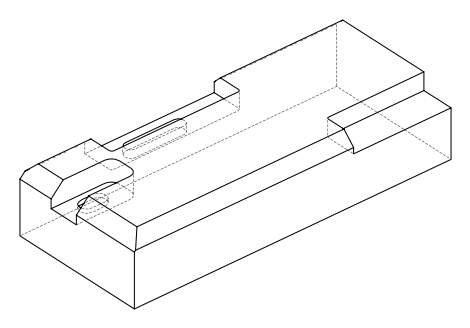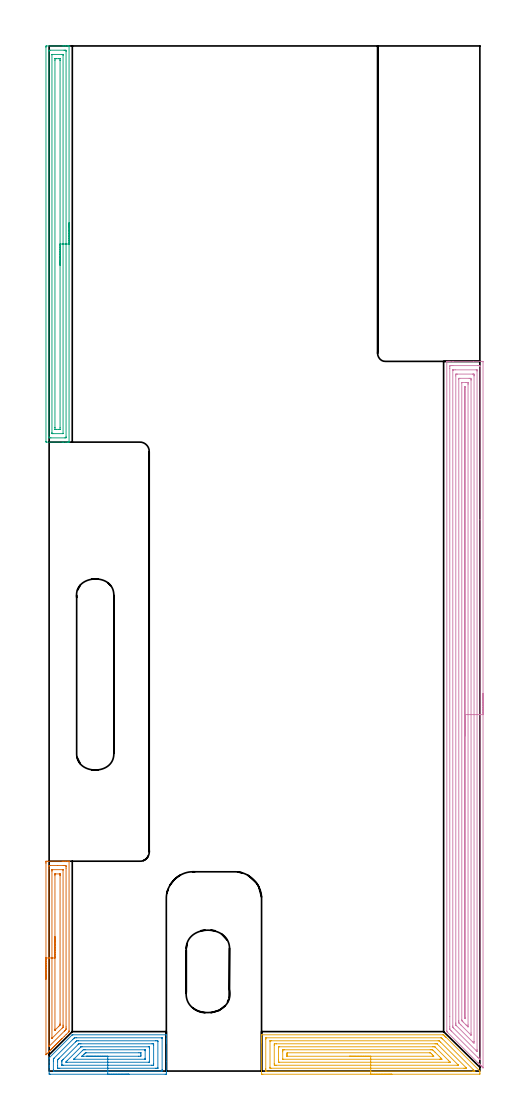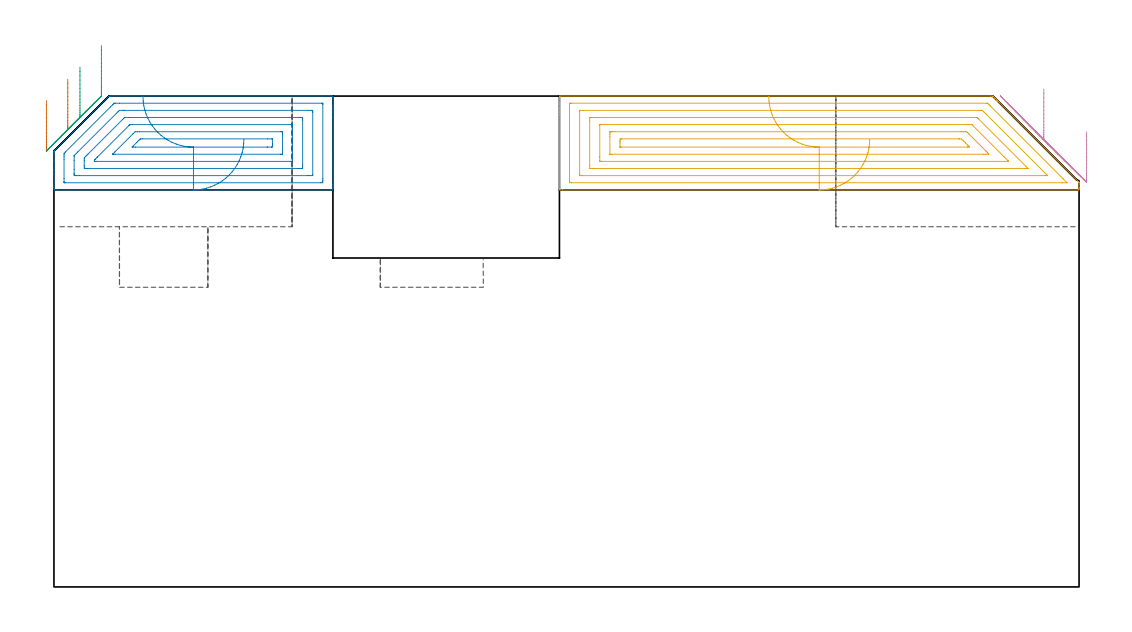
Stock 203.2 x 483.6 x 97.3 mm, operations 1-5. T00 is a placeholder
(PLAN: 10 operations, 4 tool changes, 209.3 min)
(1 AREA_MILL | FG_CHAMFER_SURFACE | UGT0205_001 | 3.02 min | 6124 mm3)
(2 AREA_MILL_1 | FG_CHAMFER_SURFACE_1 | UGT0205_001 | 3.22 min | 10139 mm3)
(3 AREA_MILL_2 | FG_CHAMFER_SURFACE_2 | UGT0205_001 | 6.24 min | 11470 mm3)
(4 AREA_MILL_3 | FG_CHAMFER_SURFACE_3 | UGT0205_001 | 18.37 min | 49995 mm3)
(5 AREA_MILL_4 | FG_CHAMFER_SURFACE_4 | UGT0205_001 | 5.64 min | 17320 mm3)
(6 MILL_CORNER_NOTCH_RECTANGULAR | CORNER_NOTCH_RECTANGULAR | NXT0201_008 | Follow Part, ap 1.5, ae 75% | 68.27 min | 184614 mm3)
(7 MILL_RECTANGULAR_POCKET | POCKET_RECTANGULAR_STRAIGHT | NXT0201_011 | Follow Part, ap 3, ae 75% | 5.52 min | 57846 mm3)
(8 MILL_RECTANGULAR_POCKET_1 | POCKET_RECTANGULAR_STRAIGHT_1 | NXT0201_011 | Follow Part, ap 3, ae 75% | 2.94 min | 27389 mm3)
(9 MILL_SLOT | SLOT_PARTIAL_RECTANGULAR | UGT0201_094 | Follow Part, ap 5, ae 75% | 5.87 min | 107398 mm3)
(10 MILL_SLOT_1 | SLOT_PARTIAL_RECTANGULAR_1 | NXT0201_009 | Follow Part, ap 2, ae 75% | 90.24 min | 201252 mm3)
(TOOL UGT0205_001 | Chamfer Mill 20 x 3 x 45 deg. | D20 FL50 Z2)
(TOOL NXT0201_008 | ENDMILL 6mm [2P460-0600-NA 1630] | D6 FL26 Z6)
(TOOL NXT0201_011 | ENDMILL 12mm [2P460-1200-NA 1630] | D12 FL38 Z6)
(TOOL UGT0201_094 | End mill 20 mm | D20 FL38 Z4)
(TOOL NXT0201_009 | ENDMILL 8mm [2P460-0800-NA 1630] | D8 FL26 Z6)
(OP 1 AREA_MILL)
G17 G21 G94 G90
T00 M6
G54
G17 G0 G90 X-1.5 Y43.35 S1061 M3
G43 Z107.3 H0
Z96.4
G94 G1 Y43.388 Z95.528 F250.
Y43.502 Z94.664
Y43.691 Z93.812
Y43.953 Z92.98
Y44.287 Z92.174
Y44.69 Z91.4
Y45.159 Z90.664
Y45.69 Z89.972
Y46.279 Z89.329
Y46.922 Z88.74
Y47.614 Z88.209
Y48.35 Z87.74
Y49.124 Z87.337
Y49.93 Z87.003
Y50.762 Z86.741
Y51.614 Z86.552
Y52.479 Z86.438
Y53.35 Z86.4
Y98.069
X-1.499 Y98.4 Z86.401
X-1.494 Y98.955 Z86.404
X-1.492 Y98.992 Z86.406
X-0.94 Y98.997 Z86.957
X-0.342 Y99. Z87.555
X6.173 Z94.067
X6.755 Z94.652
X7.062 Z94.958
X7.644 Z95.54
X7.951 Z95.846
X8.566 Z96.465
X9.014 Z96.913
X9.362 Y98.993 Z97.253
X9.397 Y98.99 Z97.288
X9.4 Y98.846 Z97.3
Y19.005
X9.394 Y18.596 Z97.292
X9.33 Y18.53 Z97.229
X9.285 Y18.484 Z97.183
X8.021 Y17.221 Z95.921
X7.129 Y16.329 Z95.028
X6.237 Y15.437 Z94.136
X6.173 Y15.371 Z94.069
X6.109 Y15.309 Z94.008
X5.94 Y15.14 Z93.839
X5.877 Y15.075 Z93.773
X5.814 Y15.013 Z93.713
X5.643 Y14.842 Z93.542
X5.58 Y14.779 Z93.477
X5.518 Y14.718 Z93.417
X5.345 Y14.545 Z93.244
X5.284 Y14.482 Z93.18
X5.223 Y14.422 Z93.122
X5.048 Y14.248 Z92.947
X4.987 Y14.186 Z92.884
X4.927 Y14.127 Z92.826
X4.751 Y13.95 Z92.65
X4.691 Y13.89 Z92.588
X4.632 Y13.831 Z92.531
X4.453 Y13.653 Z92.352
X4.395 Y13.593 Z92.291
X4.336 Y13.536 Z92.235
X4.156 Y13.356 Z92.055
X4.098 Y13.297 Z91.995
X4.041 Y13.24 Z91.94
X3.859 Y13.058 Z91.758
X3.802 Y13. Z91.699
X3.745 Y12.945 Z91.644
X3.561 Y12.761 Z91.46
X3.505 Y12.704 Z91.402
X3.45 Y12.65 Z91.349
X3.264 Y12.463 Z91.163
X3.209 Y12.408 Z91.106
X3.155 Y12.354 Z91.054
X2.967 Y12.166 Z90.865
X2.913 Y12.111 Z90.809
X2.859 Y12.059 Z90.758
X2.669 Y11.869 Z90.568
X2.616 Y11.815 Z90.513
X2.564 Y11.763 Z90.463
X2.372 Y11.571 Z90.271
X2.32 Y11.518 Z90.217
X2.268 Y11.468 Z90.167
X2.074 Y11.274 Z89.973
X2.023 Y11.222 Z89.92
X1.973 Y11.172 Z89.872
X1.777 Y10.977 Z89.676
X1.727 Y10.926 Z89.624
X1.677 Y10.877 Z89.576
X1.48 Y10.679 Z89.379
X1.431 Y10.629 Z89.328
X1.382 Y10.581 Z89.281
X1.182 Y10.382 Z89.081
X1.134 Y10.333 Z89.031
X1.087 Y10.286 Z88.985
X0.885 Y10.085 Z88.784
X0.838 Y10.037 Z88.735
X0.791 Y9.991 Z88.69
X0.588 Y9.787 Z88.487
X0.542 Y9.74 Z88.439
X0.496 Y9.695 Z88.395
X0.29 Y9.49 Z88.189
X0.245 Y9.444 Z88.142
X0.2 Y9.4 Z88.099
X-0.007 Y9.192 Z87.892
X-0.051 Y9.147 Z87.846
X-0.095 Y9.104 Z87.804
X-0.304 Y8.895 Z87.595
X-0.94 Y8.258 Z86.957
X-1.062 Y8.138 Z86.838
X-1.197 Y8.003 Z86.703
X-1.385 Y7.814 Z86.513
X-1.494 Y7.706 Z86.403
X-1.497 Y7.705 Z86.4
X-1.499 Y7.706 Z86.399
X-1.5 Y7.926 Z86.4
Y53.35
X-0.086 Z87.814
Y95.724
X-0.085 Y96.616 Z87.815
X-0.083 Y96.648 Z87.817
X-0.051 Y96.99 Z87.849
X0.456 Y96.998 Z88.356
X4.012 Y97. Z91.912
X6.679 Z94.579
X7.062 Z94.962
X7.57 Y96.998 Z95.47
X7.951 Y96.99 Z95.851
X7.983 Y96.616 Z95.883
X7.985 Y96.582 Z95.885
X7.986 Y95.724 Z95.886
Y20.789
X7.984 Y19.897 Z95.884
X7.983 Y19.866 Z95.883
X7.951 Y19.613 Z95.851
X7.652 Y19.306 Z95.552
X7.355 Y19.005 Z95.255
X7.209 Y18.858 Z95.109
X0.219 Y11.869 Z88.119
X0.081 Y11.736 Z87.981
X-0.051 Y11.611 Z87.849
X-0.082 Y11.869 Z87.818
X-0.084 Y11.902 Z87.816
X-0.086 Y12.761 Z87.814
Y53.35
X1.328 Z89.228
X1.329 Y94.339 Z89.229
X1.331 Y94.832 Z89.231
X1.333 Y94.931 Z89.233
X1.335 Y94.977 Z89.235
X1.346 Y94.99 Z89.246
X1.392 Y94.993 Z89.292
X1.56 Y94.999 Z89.46
X6.341 Z94.241
X6.453 Y94.998 Z94.353
X6.542 Y94.993 Z94.442
X6.566 Y94.99 Z94.466
X6.567 Y94.986 Z94.467
X6.569 Y94.965 Z94.469
X6.571 Y94.832 Z94.471
Y21.682
X6.57 Y21.283 Z94.47
X6.566 Y20.789 Z94.466
X6.565 Y20.694 Z94.465
X6.513 Y20.624 Z94.413
X6.427 Y20.534 Z94.327
X6.173 Y20.274 Z94.073
X1.337 Y15.437 Z89.237
X1.335 Z89.235
X1.333 Z89.233
X1.331 Y15.446 Z89.231
X1.329 Y15.836 Z89.229
X1.328 Y53.35 Z89.228
X2.743 Z90.643
Y92.155
X2.745 Y92.918 Z90.645
X2.747 Y92.971 Z90.647
X2.749 Y92.99 Z90.649
X2.769 Y92.992 Z90.669
X2.874 Y92.996 Z90.774
X3.084 Y92.999 Z90.984
X4.835 Z92.735
X5.031 Y92.997 Z92.931
X5.129 Y92.992 Z93.029
X5.148 Y92.99 Z93.048
X5.151 Y92.978 Z93.051
X5.153 Y92.941 Z93.053
X5.157 Y92.282 Z93.057
Y92.155
Y22.574
X5.155 Y21.81 Z93.055
X5.153 Y21.746 Z93.053
X5.151 Y21.718 Z93.051
X5.123 Y21.682 Z93.023
X4.762 Y21.313 Z92.662
X4.395 Y20.943 Z92.295
X2.853 Y19.403 Z90.753
X2.797 Y19.351 Z90.697
X2.759 Y19.319 Z90.659
X2.75 Y19.313 Z90.65
X2.749 Y19.338 Z90.649
X2.743 Y19.77 Z90.643
Y53.35
Y54.222 Z90.681
Y55.087 Z90.795
Y55.938 Z90.983
Y56.77 Z91.246
Y57.576 Z91.58
Y58.35 Z91.982
Y59.086 Z92.451
Y59.778 Z92.982
Y60.421 Z93.572
Y61.011 Z94.215
Y61.542 Z94.907
Y62.01 Z95.643
Y62.413 Z96.416
Y62.747 Z97.222
Y63.009 Z98.054
Y63.198 Z98.906
Y63.312 Z99.771
Y63.35 Z100.643
G0 Z107.3
M5
M2
(OP 2 AREA_MILL_1)
G17 G21 G94 G90
T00 M6
G54
G17 G0 G90 X37.65 Y-1.5 S1061 M3
G43 Z107.3 H0
Z88.7
G94 G1 X37.612 Z87.828 F250.
X37.498 Z86.963
X37.309 Z86.112
X37.047 Z85.28
X36.713 Z84.474
X36.31 Z83.7
X35.841 Z82.964
X35.31 Z82.272
X34.721 Z81.629
X34.078 Z81.039
X33.386 Z80.508
X32.65 Z80.04
X31.876 Z79.637
X31.07 Z79.303
X30.238 Z79.041
X29.386 Z78.852
X28.522 Z78.738
X27.65 Z78.7
X0.55
X0.082 Y-1.494 Z78.703
X0.008 Y-1.491 Z78.705
X0. Y-1.029 Z79.167
Y1.62 Z81.814
Y2.292 Z82.49
Y2.503 Z82.7
Y4.268 Z84.465
Y5.784 Z85.983
Y6.034 Z86.234
X0.001 Y6.077 Z86.277
X0.01 Y6.207 Z86.403
X0.129 Y6.329 Z86.525
X0.254 Y6.456 Z86.652
X10.869 Y17.07 Z97.268
X10.878 Y17.077 Z97.275
X10.904 Y17.096 Z97.287
X11.212 Y17.1 Z97.3
X55.194
X55.29 Y17.094 Z97.292
X55.3 Y16.875 Z97.073
Y15.285 Z95.483
Y14.863 Z95.059
Y14.652 Z94.849
Y13.98 Z94.177
Y13.769 Z93.967
Y13.097 Z93.291
Y4.437 Z84.633
Y-0.482 Z79.714
X55.296 Y-1.029 Z79.168
X55.292 Y-1.491 Z78.705
X55.218 Y-1.494 Z78.703
X54.75 Y-1.5 Z78.7
X27.65
Y-0.086 Z80.114
X2.267
X2.114 Y-0.083 Z80.117
X2.039 Y-0.081 Z80.119
X2.01 Y-0.078 Z80.122
X2.007 Y-0.055 Z80.145
X2.003 Y0.01 Z80.21
X2. Y0.179 Z80.379
Y0.737 Z80.937
Y4.594 Z84.794
X2.002 Y5.151 Z85.351
X2.004 Y5.473 Z85.673
X2.013 Y5.751 Z85.951
X2.284 Y6.034 Z86.234
X2.298 Y6.049 Z86.249
X11.212 Y14.963 Z95.163
X11.606 Y15.355 Z95.555
X11.774 Y15.518 Z95.718
X11.91 Y15.648 Z95.848
X11.95 Y15.679 Z95.879
X11.998 Y15.681 Z95.881
X12.101 Y15.685 Z95.885
X12.162
X12.99 Y15.686 Z95.886
X53.033 Y15.685 Z95.885
X53.186 Y15.683 Z95.883
X53.261 Y15.68 Z95.88
X53.29 Y15.678 Z95.878
X53.293 Y15.655 Z95.855
X53.297 Y15.59 Z95.79
X53.3 Y15.421 Z95.621
X53.299 Y0.737 Z80.937
X53.298 Y0.414 Z80.614
X53.29 Y0.087 Z80.287
X53.274 Y-0.079 Z80.121
X52.912 Y-0.086 Z80.114
X27.65
Y1.328 Z81.528
X4.993 Y1.329 Z81.529
X4.396 Y1.33 Z81.53
X4.104 Y1.333 Z81.533
X4.016 Y1.335 Z81.535
X4.006 Y1.516 Z81.716
X4.002 Y1.62 Z81.82
X4. Y1.723 Z81.923
Y2.503 Z82.703
Y4.372 Z84.572
X4.002 Y5.151 Z85.351
X4.004 Y5.252 Z85.452
X4.01 Y5.288 Z85.488
X4.028 Y5.317 Z85.517
X4.104 Y5.401 Z85.601
X4.42 Y5.72 Z85.92
X4.733 Y6.034 Z86.234
X12.392 Y13.691 Z93.891
X12.684 Y13.98 Z94.18
X12.84 Y14.129 Z94.329
X12.99 Y14.264 Z94.464
X13.587 Y14.269 Z94.469
X13.878 Y14.271 Z94.471
X50.307
X50.904 Y14.27 Z94.47
X51.196 Y14.266 Z94.466
X51.284 Y14.265 Z94.465
X51.294 Y14.084 Z94.284
X51.298 Y13.98 Z94.18
X51.3 Y13.877 Z94.077
X51.299 Y1.517 Z81.717
X51.295 Y1.413 Z81.613
X51.29 Y1.346 Z81.546
X51.281 Y1.335 Z81.535
X51.268 Y1.333 Z81.533
X51.196 Y1.331 Z81.531
X50.6 Y1.329 Z81.529
X50.307 Y1.328 Z81.528
X27.65
Y2.743 Z82.943
X6.77
X6.527 Y2.744 Z82.944
X6.065 Y2.748 Z82.948
X6.017 Y2.749 Z82.949
X6.01 Y2.811 Z83.011
X6.006 Y2.963 Z83.163
X6. Y3.267 Z83.467
X6.001 Y4.268 Z84.468
X6.006 Y4.651 Z84.851
X6.01 Y4.84 Z85.04
X6.098 Y4.937 Z85.137
X6.304 Y5.151 Z85.351
X6.535 Y5.385 Z85.585
X6.77 Y5.621 Z85.821
X13.62 Y12.47 Z92.67
X13.878 Y12.725 Z92.925
X14.006 Y12.846 Z93.046
X14.126 Y12.85 Z93.05
X14.767 Y12.856 Z93.056
X15.008 Y12.857 Z93.057
X48.53
X48.773 Y12.856 Z93.056
X49.235 Y12.852 Z93.052
X49.283 Y12.851 Z93.051
X49.29 Y12.789 Z92.989
X49.294 Y12.637 Z92.837
X49.3 Y12.333 Z92.533
Y3.386 Z83.586
X49.299 Y3.003 Z83.203
X49.295 Y2.812 Z83.012
X49.291 Y2.765 Z82.965
X49.288 Y2.749 Z82.949
X49.269 Y2.748 Z82.948
X49.175 Y2.745 Z82.945
X48.53 Y2.743 Z82.943
X48.289
X27.65
Y4.157 Z84.357
X8.435
X8.21 Y4.159 Z84.359
X8.06 Y4.162 Z84.362
X8.012 Y4.164 Z84.364
X8.009 Y4.17 Z84.37
X8.005 Y4.191 Z84.391
X8.006 Y4.268 Z84.468
X8.012 Y4.402 Z84.602
X8.097 Y4.492 Z84.692
X8.207 Y4.606 Z84.806
X8.547 Y4.949 Z85.149
X8.649 Y5.05 Z85.25
X14.849 Y11.25 Z91.45
X14.934 Y11.331 Z91.531
X15.017 Y11.407 Z91.607
X15.06 Y11.436 Z91.636
X15.543 Y11.443 Z91.643
X46.865
X47.09 Y11.441 Z91.641
X47.239 Y11.438 Z91.638
X47.288 Y11.436 Z91.636
X47.291 Y11.43 Z91.63
X47.295 Y11.409 Z91.609
X47.298 Y11.331 Z91.531
X47.3 Y10.788 Z90.988
Y4.608 Z84.808
X47.296 Y4.268 Z84.468
X47.294 Y4.201 Z84.401
X47.291 Y4.173 Z84.373
X47.202 Y4.164 Z84.364
X46.978 Y4.159 Z84.359
X46.865 Y4.157 Z84.357
X27.65
Y5.571 Z85.771
X12.101
X11.677 Y5.573 Z85.773
X11.65 Y5.575 Z85.775
X11.643 Y5.576 Z85.776
X11.644 Y5.585 Z85.785
X11.652 Y5.597 Z85.797
X12.082 Y6.034 Z86.234
X15.655 Y9.607 Z89.807
X16.084 Y10.023 Z90.223
X16.544 Y10.026 Z90.226
X16.967 Y10.028 Z90.228
X44.976
X45.131 Y10.027 Z90.227
X45.255 Y10.024 Z90.224
X45.286 Y10.022 Z90.222
X45.29 Y9.979 Z90.179
X45.294 Y9.888 Z90.088
X45.299 Y9.566 Z89.766
Y6.034 Z86.234
X45.298 Y5.715 Z85.915
X45.29 Y5.606 Z85.806
X45.287 Y5.577 Z85.777
X45.266 Y5.576 Z85.776
X45.209 Y5.574 Z85.774
X44.976 Y5.572 Z85.772
X27.65 Y5.571 Z85.771
Y6.985 Z87.185
X16.152 Y6.986 Z87.186
X15.655 Y6.988 Z87.188
X15.581 Y6.99 Z87.19
X15.504 Y6.998 Z87.198
X15.507 Y7.003 Z87.203
X15.535 Y7.036 Z87.236
X15.568 Y7.07 Z87.27
X15.655 Y7.158 Z87.358
X16.42 Y7.923 Z88.123
X16.544 Y8.046 Z88.246
X16.866 Y8.363 Z88.563
X17.06 Y8.551 Z88.751
X17.129 Y8.608 Z88.808
X17.501 Y8.614 Z88.814
X42.379
X43.199 Y8.609 Z88.809
X43.275 Y8.608 Z88.808
X43.291 Y8.596 Z88.796
X43.297 Y8.586 Z88.786
X43.299 Y7.599 Z87.799
X43.297 Y7.399 Z87.599
X43.29 Y7.003 Z87.203
X43.199 Y6.992 Z87.192
X43.126 Y6.99 Z87.19
X42.311 Y6.985 Z87.185
X42.242
X27.65
X26.778 Z87.223
X25.913 Z87.337
X25.062 Z87.526
X24.23 Z87.788
X23.424 Z88.122
X22.65 Z88.525
X21.914 Z88.994
X21.222 Z89.525
X20.579 Z90.114
X19.99 Z90.757
X19.458 Z91.449
X18.99 Z92.185
X18.587 Z92.959
X18.253 Z93.765
X17.991 Z94.597
X17.802 Z95.449
X17.688 Z96.314
X17.65 Z97.185
G0 Z107.3
M5
M2
(OP 3 AREA_MILL_2)
G17 G21 G94 G90
T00 M6
G54
G17 G0 G90 X9.4 Y400.15 S1061 M3
G43 Z107.3 H0
G94 G1 Y400.112 Z106.428 F250.
Y399.998 Z105.563
Y399.809 Z104.712
Y399.547 Z103.88
Y399.213 Z103.074
Y398.81 Z102.3
Y398.342 Z101.564
Y397.81 Z100.872
Y397.221 Z100.229
Y396.578 Z99.639
Y395.886 Z99.108
Y395.15 Z98.64
Y394.376 Z98.237
Y393.57 Z97.903
Y392.738 Z97.641
Y391.886 Z97.452
Y391.022 Z97.338
Y390.15 Z97.3
Y296.863
X9.397 Y296.71 Z97.288
X9.36 Y296.706 Z97.251
X8.992 Y296.7 Z96.892
X8.599 Z96.499
X7.951 Z95.846
X6.738 Z94.635
X6.173 Z94.067
X-1.224 Z86.674
X-1.492 Y296.71 Z86.406
X-1.499 Y296.977 Z86.399
Y297.
X-1.5 Y482.991 Z86.4
X-1.497 Y483.325 Z86.402
X-1.492 Y483.59 Z86.406
X-1.223 Y483.6 Z86.674
X6.173 Z94.067
X6.738 Z94.635
X7.062 Z94.958
X7.627 Z95.524
X7.951 Z95.846
X8.599 Z96.499
X8.992 Z96.892
X9.36 Y483.594 Z97.251
X9.397 Y483.59 Z97.288
X9.4 Y483.437 Z97.3
Y390.15
X7.986 Z95.886
X7.985 Y299.094 Z95.885
X7.984 Y299.062 Z95.884
X7.951 Y298.71 Z95.851
X7.454 Y298.701 Z95.354
X0.838 Y298.7 Z88.738
X0.34 Y298.701 Z88.24
X-0.051 Y298.71 Z87.849
X-0.083 Y299.094 Z87.817
X-0.085 Y299.128 Z87.815
Y481.206
X-0.084 Y481.238 Z87.816
X-0.051 Y481.59 Z87.849
X0.446 Y481.599 Z88.346
X7.062 Y481.6 Z94.962
X7.56 Y481.599 Z95.46
X7.951 Y481.59 Z95.851
X7.983 Y481.206 Z95.883
X7.985 Y481.172 Z95.885
X7.986 Y390.15 Z95.886
X6.571 Z94.471
Y300.88
X6.57 Y300.78 Z94.47
X6.568 Y300.731 Z94.468
X6.566 Y300.714 Z94.466
X6.53 Y300.71 Z94.43
X6.351 Y300.701 Z94.251
X1.727 Y300.7 Z89.627
X1.548 Y300.702 Z89.448
X1.429 Y300.705 Z89.329
X1.339 Y300.71 Z89.239
X1.335 Y300.748 Z89.235
X1.332 Y300.88 Z89.232
X1.329 Y301.279 Z89.229
Y479.42
X1.33 Y479.52 Z89.23
X1.332 Y479.569 Z89.232
X1.334 Y479.586 Z89.234
X1.37 Y479.59 Z89.27
X1.549 Y479.599 Z89.449
X6.173 Y479.6 Z94.073
X6.352 Y479.598 Z94.252
X6.471 Y479.595 Z94.371
X6.561 Y479.59 Z94.461
X6.564 Y479.552 Z94.464
X6.568 Y479.42 Z94.468
X6.571 Y479.021 Z94.471
Y390.15
X5.157 Z93.057
Y303.558
X5.155 Y302.794 Z93.055
X5.153 Y302.742 Z93.053
X5.151 Y302.719 Z93.051
X5.14 Y302.71 Z93.04
X5.035 Y302.706 Z92.935
X4.822 Y302.703 Z92.722
X4.395 Y302.7 Z92.295
X3.471 Z91.371
X3.065 Y302.702 Z90.965
X2.862 Y302.706 Z90.762
X2.762 Y302.71 Z90.662
X2.749 Y302.715 Z90.649
X2.747 Y302.731 Z90.647
X2.745 Y302.768 Z90.645
X2.743 Y303.431 Z90.643
Y303.558
Y476.742
X2.744 Y477.506 Z90.644
X2.747 Y477.558 Z90.647
X2.749 Y477.581 Z90.649
X2.76 Y477.59 Z90.66
X2.865 Y477.594 Z90.765
X3.078 Y477.597 Z90.978
X3.505 Y477.6 Z91.405
X4.429 Z92.329
X4.835 Y477.598 Z92.735
X5.038 Y477.594 Z92.938
X5.138 Y477.59 Z93.038
X5.151 Y477.585 Z93.051
X5.153 Y477.568 Z93.053
X5.155 Y477.531 Z93.055
X5.157 Y476.869 Z93.057
Y476.742
Y390.15
Y389.278 Z93.095
Y388.414 Z93.209
Y387.562 Z93.398
Y386.73 Z93.66
Y385.924 Z93.994
Y385.15 Z94.397
Y384.414 Z94.866
Y383.722 Z95.397
Y383.079 Z95.986
Y382.49 Z96.629
Y381.958 Z97.322
Y381.49 Z98.057
Y381.087 Z98.831
Y380.753 Z99.637
Y380.491 Z100.469
Y380.302 Z101.321
Y380.188 Z102.186
Y380.15 Z103.057
G0 Z107.3
M5
M2
(OP 4 AREA_MILL_3)
G17 G21 G94 G90
T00 M6
G54
G17 G0 G90 X204.7 Y178.15 S1061 M3
G43 Z107.3 H0
Z90.2
G94 G1 Y178.112 Z89.328 F250.
Y177.998 Z88.464
Y177.809 Z87.612
Y177.547 Z86.78
Y177.213 Z85.974
Y176.81 Z85.2
Y176.342 Z84.464
Y175.81 Z83.772
Y175.221 Z83.129
Y174.578 Z82.54
Y173.886 Z82.009
Y173.15 Z81.54
Y172.376 Z81.137
Y171.57 Z80.803
Y170.738 Z80.541
Y169.887 Z80.352
Y169.022 Z80.238
Y168.15 Z80.2
Y1.739
X204.697 Y1.514 Z80.201
X204.695 Y1.512 Z80.203
X204.685 Y1.514 Z80.213
X204.315 Y1.885 Z80.585
X204.148 Y2.051 Z80.749
X204.091 Y2.109 Z80.808
X203.91 Y2.29 Z80.989
X203.852 Y2.347 Z81.045
X203.793 Y2.406 Z81.106
X203.615 Y2.585 Z81.284
X203.555 Y2.643 Z81.341
X203.496 Y2.704 Z81.403
X203.32 Y2.88 Z81.579
X203.259 Y2.939 Z81.637
X203.198 Y3.002 Z81.701
X203.025 Y3.175 Z81.874
X202.963 Y3.236 Z81.934
X202.9 Y3.299 Z81.999
X202.73 Y3.47 Z82.169
X202.667 Y3.532 Z82.23
X202.603 Y3.597 Z82.296
X202.435 Y3.764 Z82.464
X202.37 Y3.828 Z82.526
X187.742 Y18.457 Z97.157
X187.646 Y18.555 Z97.253
X187.607 Y18.6 Z97.293
X187.6 Y19.07 Z97.3
Y334.638
X187.602 Y334.791 Z97.288
X187.639 Y334.8 Z97.252
X188.002 Z96.897
X188.394 Z96.506
X189.041 Z95.854
X190.253 Z94.644
X190.818 Z94.076
X200.149 Z84.748
X204.148 Z80.749
X204.432 Y334.798 Z80.465
X204.692 Y334.79 Z80.206
X204.699 Y334.53 Z80.199
X204.7 Y168.15 Z80.2
X203.286 Z81.614
Y6.572
X203.284 Y5.68 Z81.616
X203.283 Y5.655 Z81.617
X203.259 Y5.403 Z81.641
X202.973 Y5.68 Z81.927
X202.37 Y6.28 Z82.53
X202.077 Y6.572 Z82.823
X189.929 Y18.721 Z94.971
X189.582 Y19.07 Z95.318
X189.041 Y19.621 Z95.859
X189.016 Y19.963 Z95.884
X189.015 Y19.988 Z95.885
X189.014 Y20.855 Z95.886
Y25.709
Y331.513
X189.015 Y332.406 Z95.885
X189.016 Y332.431 Z95.884
X189.041 Y332.79 Z95.859
X189.539 Y332.798 Z95.361
X189.929 Y332.799 Z94.971
X190.426 Y332.8 Z94.474
X202.37 Y332.799 Z82.53
X202.869 Y332.798 Z82.031
X203.259 Y332.79 Z81.641
X203.284 Y332.406 Z81.616
X203.285 Y332.38 Z81.615
X203.286 Y260.042 Z81.614
Y168.15
X201.871 Z83.029
Y10.143
X201.87 Y9.753 Z83.03
X201.867 Y9.25 Z83.033
X201.866 Y9.247 Z83.034
X201.854 Y9.25 Z83.046
X201.482 Y9.618 Z83.418
X190.818 Y20.282 Z94.082
X190.534 Y20.572 Z94.366
X190.464 Y20.647 Z94.436
X190.435 Y20.682 Z94.465
X190.433 Y20.726 Z94.467
X190.431 Y20.855 Z94.469
X190.429 Y21.246 Z94.471
Y330.62
X190.43 Y330.718 Z94.47
X190.433 Y330.766 Z94.467
X190.434 Y330.783 Z94.466
X190.461 Y330.79 Z94.439
X190.642 Y330.798 Z94.258
X190.818 Y330.799 Z94.082
X191.528 Y330.8 Z93.372
X201.482 Y330.799 Z83.418
X201.661 Y330.797 Z83.239
X201.78 Y330.793 Z83.12
X201.865 Y330.788 Z83.035
X201.867 Y330.75 Z83.033
X201.869 Y330.62 Z83.031
X201.871 Y330.229 Z83.029
Y168.15
X200.457 Z84.443
Y13.851
X200.456 Y13.714 Z84.444
X200.45 Y13.112 Z84.45
X199.835 Y13.714 Z85.065
X192.199 Y21.35 Z92.701
X192. Y21.55 Z92.9
X191.902 Y21.652 Z92.998
X191.857 Y21.704 Z93.043
X191.85 Y21.748 Z93.05
X191.843 Y22.504 Z93.057
Y22.641
Y327.942
X191.849 Y328.692 Z93.051
X191.855 Y328.79 Z93.045
X191.955 Y328.795 Z92.945
X192.169 Y328.798 Z92.731
X192.595 Y328.8 Z92.305
X199.739 Z85.161
X200.144 Y328.798 Z84.756
X200.347 Y328.795 Z84.553
X200.442 Y328.79 Z84.458
X200.45 Y328.725 Z84.45
X200.457 Y328.079 Z84.443
Y327.942
Y168.15
X199.043 Z85.857
Y17.949
X199.042 Y17.285 Z85.858
X199.04 Y17.06 Z85.86
X199.036 Y16.983 Z85.864
X199.035 Y16.975 Z85.865
X198.987 Y17.018 Z85.913
X198.918 Y17.082 Z85.982
X198.816 Y17.183 Z86.084
X198.713 Y17.285 Z86.187
X194.25 Y21.748 Z90.65
X193.484 Y22.518 Z91.416
X193.365 Y22.641 Z91.535
X193.264 Y22.76 Z91.636
X193.262 Y22.864 Z91.638
X193.258 Y23.534 Z91.642
X193.257 Y23.762 Z91.643
X193.258 Y326.384 Z91.642
X193.261 Y326.613 Z91.639
X193.264 Y326.764 Z91.636
X193.269 Y326.791 Z91.631
X193.285 Y326.794 Z91.615
X193.324 Y326.797 Z91.576
X193.484 Y326.799 Z91.416
X193.733 Y326.8 Z91.167
X198.176 Y326.799 Z86.724
X198.816 Y326.793 Z86.084
X199.023 Y326.79 Z85.877
X199.036 Y326.385 Z85.864
X199.04 Y326.157 Z85.86
X199.042 Y325.93 Z85.858
X199.043 Y168.15 Z85.857
X197.629 Z87.271
X197.628 Y21.748 Z87.272
X197.625 Y21.159 Z87.275
X197.622 Y20.855 Z87.278
X197.617 Y20.841 Z87.283
X197.597 Y20.855 Z87.303
X197.039 Y21.41 Z87.861
X196.699 Y21.748 Z88.201
X195.261 Y23.186 Z89.639
X194.914 Y23.534 Z89.986
X194.798 Y23.652 Z90.102
X194.707 Y23.749 Z90.193
X194.681 Y23.779 Z90.219
X194.677 Y23.795 Z90.223
X194.675 Y23.83 Z90.225
X194.672 Y24.126 Z90.228
Y324.668
X194.673 Y324.742 Z90.227
X194.675 Y324.778 Z90.225
X194.677 Y324.788 Z90.223
X194.693 Y324.791 Z90.207
X194.837 Y324.798 Z90.063
X196.612 Y324.8 Z88.288
X197.039 Y324.799 Z87.861
X197.504 Y324.797 Z87.396
X197.607 Y324.79 Z87.293
X197.622 Y324.782 Z87.278
X197.624 Y324.75 Z87.276
X197.627 Y324.673 Z87.273
X197.628 Y324.372 Z87.272
X197.629 Y323.779 Z87.271
Y168.15
X196.215 Z88.685
X196.214 Y25.189 Z88.686
X196.213 Y25.059 Z88.687
X196.208 Y24.8 Z88.692
X196.203 Y24.704 Z88.697
X196.19 Y24.714 Z88.71
X196.15 Y24.749 Z88.75
X196.115 Y24.785 Z88.785
X196.1 Y24.804 Z88.8
X196.095 Y24.813 Z88.805
X196.092 Y24.865 Z88.808
X196.087 Y25.124 Z88.813
X196.085 Y25.384 Z88.815
Y321.693
X196.086 Y322.586 Z88.814
X196.088 Y322.649 Z88.812
X196.092 Y322.715 Z88.808
X196.103 Y322.79 Z88.797
X196.15 Z88.75
X196.208 Y322.773 Z88.692
X196.212 Y322.651 Z88.688
X196.214 Y322.586 Z88.686
X196.215 Y168.15 Z88.685
Y167.278 Z88.723
Y166.414 Z88.837
Y165.562 Z89.026
Y164.73 Z89.288
Y163.924 Z89.622
Y163.15 Z90.025
Y162.414 Z90.494
Y161.722 Z91.025
Y161.079 Z91.614
Y160.49 Z92.257
Y159.959 Z92.95
Y159.49 Z93.685
Y159.087 Z94.459
Y158.753 Z95.265
Y158.491 Z96.097
Y158.302 Z96.949
Y158.188 Z97.814
Y158.15 Z98.685
G0 Z107.3
M5
M2
(OP 5 AREA_MILL_4)
G17 G21 G94 G90
T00 M6
G54
G17 G0 G90 X161.7 Y-1.5 S1061 M3
G43 Z107.3 H0
Z88.7
G94 G1 X161.662 Z87.828 F250.
X161.548 Z86.964
X161.359 Z86.112
X161.097 Z85.28
X160.763 Z84.474
X160.36 Z83.7
X159.892 Z82.964
X159.36 Z82.272
X158.771 Z81.629
X158.128 Z81.04
X157.436 Z80.508
X156.7 Z80.04
X155.926 Z79.637
X155.12 Z79.303
X154.288 Z79.041
X153.436 Z78.852
X152.572 Z78.738
X151.7 Z78.7
X100.81
X100.389 Y-1.495 Z78.703
X100.21 Y-1.492 Z78.706
X100.2 Y-1.308 Z78.889
Y13.377 Z93.572
Y13.98 Z94.174
Y14.539 Z94.736
Y14.863 Z95.059
Y15.422 Z95.618
Y15.746 Z95.941
Y16.754 Z96.954
X100.208 Y17.089 Z97.28
X100.209 Y17.097 Z97.288
X100.364 Y17.1 Z97.3
X185.627
X186.094 Y17.096 Z97.29
X186.119 Y17.079 Z97.276
X186.131 Y17.07 Z97.268
X186.519 Y16.682 Z96.88
X186.573 Y16.629 Z96.826
X186.623 Y16.577 Z96.776
X186.817 Y16.383 Z96.582
X186.867 Y16.334 Z96.531
X186.914 Y16.286 Z96.485
X187.115 Y16.086 Z96.285
X187.161 Y16.04 Z96.237
X187.205 Y15.995 Z96.194
X187.412 Y15.788 Z95.987
X203.053 Y0.148 Z80.345
X203.185 Y0.014 Z80.211
X203.199 Y-0.006 Z80.19
X203.2 Y-0.325 Z79.874
Y-1.029 Z79.171
Y-1.265 Z78.935
X203.19 Y-1.493 Z78.705
X203.14 Y-1.5 Z78.7
X151.7
Y-0.086 Z80.114
X102.596 Y-0.085 Z80.115
X102.534
X102.217 Y-0.079 Z80.121
X102.21 Y0.023 Z80.223
X102.203 Y0.243 Z80.443
X102.201 Y0.737 Z80.937
X102.2 Y1.129 Z81.329
X102.201 Y14.863 Z95.063
X102.202 Y15.252 Z95.452
X102.21 Y15.645 Z95.845
X102.215 Y15.68 Z95.88
X102.233 Y15.681 Z95.881
X102.284 Y15.684 Z95.884
X102.388 Y15.685 Z95.885
X102.596 Y15.686 Z95.886
X184.795 Y15.685 Z95.885
X185.002 Y15.681 Z95.881
X185.049 Y15.679 Z95.879
X185.17 Y15.568 Z95.768
X185.356 Y15.389 Z95.589
X185.627 Y15.123 Z95.323
X200.013 Y0.737 Z80.937
X200.804 Y-0.058 Z80.142
X200.809 Y-0.071 Z80.129
X200.804 Y-0.079 Z80.121
X200.738 Y-0.081 Z80.119
X199.911 Y-0.086 Z80.114
X199.851
X151.7
Y1.328 Z81.528
X104.676 Y1.329 Z81.529
X104.382 Y1.33 Z81.53
X104.284 Y1.332 Z81.532
X104.214 Y1.335 Z81.535
X104.208 Y1.441 Z81.641
X104.203 Y1.62 Z81.82
X104.2 Y1.799 Z81.999
X104.201 Y14.159 Z94.359
X104.205 Y14.219 Z94.419
X104.21 Y14.261 Z94.461
X104.236 Y14.265 Z94.465
X104.382 Y14.268 Z94.468
X104.98 Y14.271 Z94.471
X183.546
X183.841 Y14.27 Z94.47
X183.939 Y14.268 Z94.468
X184.013 Y14.265 Z94.465
X184.074 Y14.214 Z94.414
X184.316 Y13.98 Z94.18
X184.734 Y13.567 Z93.767
X196.792 Y1.508 Z81.708
X196.88 Y1.418 Z81.618
X196.934 Y1.357 Z81.557
X196.951 Y1.335 Z81.535
X196.929 Y1.334 Z81.534
X196.634 Y1.33 Z81.53
X196.34 Y1.329 Z81.529
X195.742 Y1.328 Z81.528
X151.7
Y2.743 Z82.943
X107.06
X106.816 Y2.744 Z82.944
X106.318 Y2.75 Z82.95
X106.21 Y2.761 Z82.961
X106.2 Y3.386 Z83.586
Y12.214 Z92.414
X106.206 Y12.639 Z92.839
X106.21 Y12.845 Z93.045
X106.417 Y12.85 Z93.05
X107.06 Y12.856 Z93.056
X107.303 Y12.857 Z93.057
X182.055
X182.299 Y12.856 Z93.056
X182.948 Y12.851 Z93.051
X182.986 Y12.85 Z93.05
X183.029 Y12.813 Z93.013
X183.119 Y12.728 Z92.928
X183.294 Y12.556 Z92.756
X192.769 Y3.081 Z83.281
X193.077 Y2.766 Z82.966
X193.089 Y2.75 Z82.95
X193.088 Y2.749 Z82.949
X193.046 Y2.746 Z82.946
X192.954 Y2.744 Z82.944
X192.769 Y2.743 Z82.943
X192.526
X151.7
Y4.157 Z84.357
X108.733
X108.507 Y4.158 Z84.358
X108.356 Y4.16 Z84.36
X108.237 Y4.164 Z84.364
X108.209 Y4.17 Z84.37
X108.207 Y4.178 Z84.378
X108.204 Y4.269 Z84.469
X108.2 Y4.907 Z85.107
Y5.151 Z85.351
X108.201 Y11.331 Z91.531
X108.203 Y11.411 Z91.611
X108.206 Y11.43 Z91.63
X108.208 Y11.434 Z91.634
X108.244 Y11.437 Z91.637
X108.394 Y11.441 Z91.641
X108.62 Y11.443 Z91.643
X108.733
X181.05
X181.163 Y11.442 Z91.642
X181.95 Y11.436 Z91.636
X182.055 Y11.345 Z91.545
X182.07 Y11.331 Z91.531
X188.305 Y5.097 Z85.297
X189.129 Y4.269 Z84.469
X189.198 Y4.195 Z84.395
X189.21 Y4.163 Z84.363
X189.198 Y4.162 Z84.362
X188.417 Y4.157 Z84.357
X151.7
Y5.571 Z85.771
X110.631
X110.205 Y5.573 Z85.773
X110.204 Y5.574 Z85.774
X110.201 Y5.577 Z85.777
X110.2 Y9.109 Z89.309
X110.201 Y9.566 Z89.766
X110.205 Y9.987 Z90.187
X110.209 Y10.016 Z90.216
X110.225 Y10.022 Z90.222
X110.28 Y10.025 Z90.225
X110.397 Y10.027 Z90.227
X110.631 Y10.029 Z90.229
X111.056
X179.802 Y10.028 Z90.228
X180.27 Y10.026 Z90.226
X180.701 Y10.022 Z90.222
X180.928 Y10.012 Z90.212
X181.163 Y9.787 Z89.987
X181.386 Y9.566 Z89.766
X182.055 Y8.897 Z89.097
X184.035 Y6.917 Z87.117
X184.734 Y6.218 Z86.418
X184.914 Y6.034 Z86.234
X185.09 Y5.85 Z86.05
X185.34 Y5.578 Z85.778
X185.198 Y5.575 Z85.775
X184.734 Y5.572 Z85.772
X184.309 Y5.571 Z85.771
X151.7
Y6.985 Z87.185
X112.417 Y6.986 Z87.186
X112.347
X112.233 Y6.991 Z87.191
X112.212 Y6.992 Z87.192
X112.207 Y7.005 Z87.205
X112.203 Y7.024 Z87.224
X112.201 Y7.044 Z87.244
X112.2 Y7.131 Z87.331
X112.201 Y7.8 Z88.
Y8.013 Z88.213
X112.207 Y8.229 Z88.429
X112.221 Y8.608 Z88.808
X112.417 Y8.613 Z88.813
X112.487 Y8.614 Z88.814
X179.377
X179.447
X179.853 Y8.608 Z88.808
X180.27 Y8.222 Z88.422
X180.699 Y7.8 Z88.
X181.163 Y7.336 Z87.536
X181.399 Y7.092 Z87.292
X181.469 Y6.992 Z87.192
X181.163 Y6.987 Z87.187
X181.093 Y6.986 Z87.186
X151.7 Y6.985 Z87.185
X150.828 Z87.223
X149.963 Z87.337
X149.112 Z87.526
X148.28 Z87.788
X147.474 Z88.122
X146.7 Z88.525
X145.964 Z88.994
X145.272 Z89.525
X144.629 Z90.114
X144.04 Z90.757
X143.508 Z91.449
X143.04 Z92.185
X142.637 Z92.959
X142.303 Z93.765
X142.041 Z94.597
X141.852 Z95.449
X141.738 Z96.314
X141.7 Z97.185
G0 Z107.3
M5
M2
